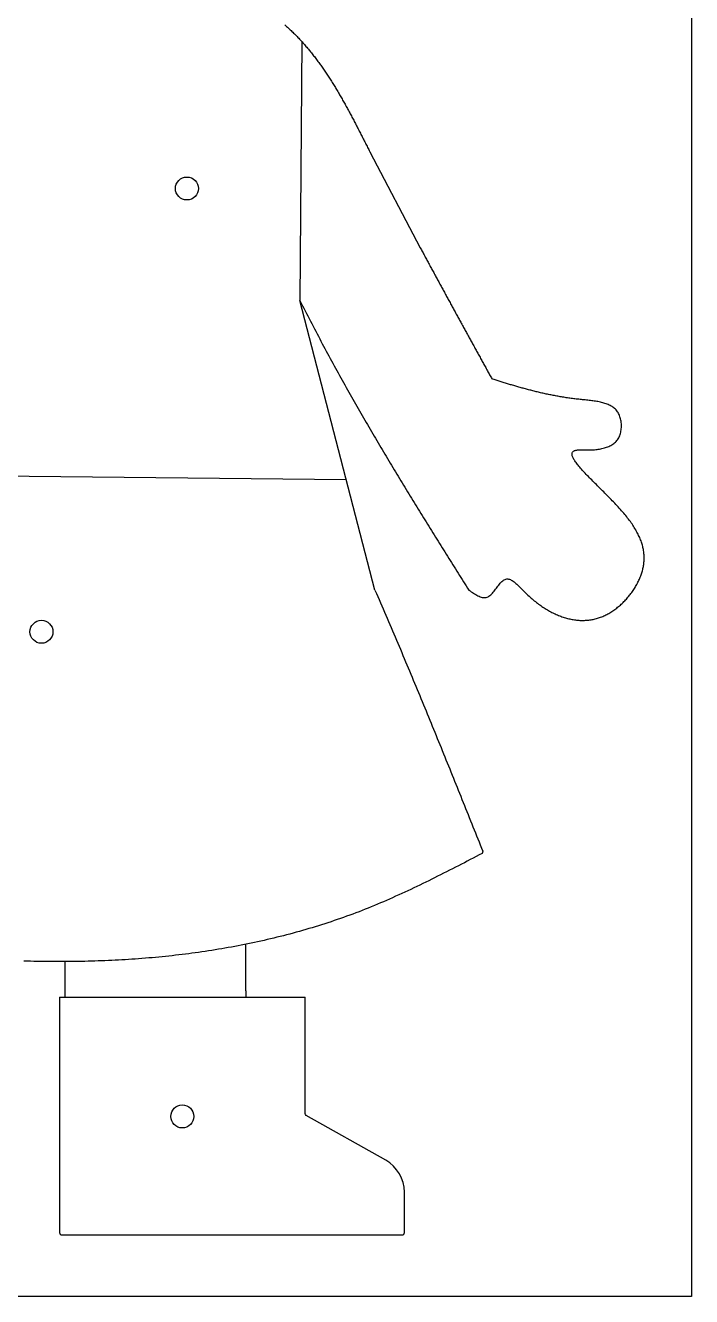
# Model space of a CAD drawing. Header units: millimetres. Extents: x 111 to 2999, y 81 to 1941.
# Drawn here: x 2185 to 2475, y 1039 to 1592 of the extents above; entities that cross this region are included whole.
import ezdxf

# ---------------------------------------------------------------- set-up
doc = ezdxf.new("R2010")
doc.units = ezdxf.units.MM
doc.layers.add('RANGO', color=6, linetype='Continuous')

msp = doc.modelspace()

# ---------------------------------------------------------------- linework, layer by layer
for p, q in [((2305.64, 1585.34), (2304.82, 1472.67)), ((2335.25, 1537.42), (2357.18, 1495.66)), ((2337.49, 1346.58), (2304.82, 1472.67)), ((2065.04, 1397.45), (2324.99, 1394.83)), ((2281.35, 1172.21), (2281.35, 1192.54)), ((2202.5, 1184.97), (2202.5, 1169.46)), ((2200.24, 1169.46), (2307.05, 1169.46)), ((2281.35, 1172.21), (2281.35, 1169.46))]:
    msp.add_line(p, q)
at = {"color": 0}
msp.add_lwpolyline([(1905.29, 1939.21), (2475.29, 1939.21), (2475.29, 1039.21), (1905.29, 1039.21)], close=True, dxfattribs=at)
msp.add_lwpolyline([(2200.24, 1169.46), (2200.24, 1067.05, 0.414214), (2201.24, 1066.05), (2349.28, 1066.05, 0.414214), (2350.28, 1067.05), (2350.28, 1084.61, 0.270499), (2342.15, 1098.55), (2307.56, 1118.08, -0.270499), (2307.05, 1118.95), (2307.05, 1169.46)], format="xyb")
for points in [[(2298.22, 1592.66, 0), (2298.62, 1592.31, 0), (2299.01, 1591.95, 0), (2299.41, 1591.59, 0), (2299.8, 1591.24, 0), (2300.19, 1590.87, 0), (2300.57, 1590.51, 0), (2300.96, 1590.15, 0), (2301.34, 1589.78, 0), (2301.72, 1589.41, 0), (2302.09, 1589.04, 0), (2302.47, 1588.67, 0), (2302.84, 1588.29, 0), (2303.21, 1587.92, 0), (2303.58, 1587.54, 0), (2303.94, 1587.16, 0), (2304.31, 1586.78, 0), (2304.67, 1586.39, 0), (2305.03, 1586.01, 0), (2305.38, 1585.62, 0), (2305.74, 1585.23, 0), (2306.09, 1584.84, 0), (2306.44, 1584.45, 0), (2306.79, 1584.06, 0), (2307.13, 1583.66, 0), (2307.47, 1583.27, 0), (2307.81, 1582.87, 0), (2308.15, 1582.47, 0), (2308.49, 1582.07, 0), (2308.82, 1581.66, 0), (2309.16, 1581.26, 0), (2309.49, 1580.85, 0), (2309.82, 1580.44, 0), (2310.14, 1580.03, 0), (2310.47, 1579.62, 0), (2310.79, 1579.21, 0), (2311.11, 1578.8, 0), (2311.43, 1578.38, 0), (2311.75, 1577.97, 0), (2312.06, 1577.55, 0), (2312.38, 1577.13, 0), (2312.69, 1576.71, 0), (2313, 1576.29, 0), (2313.31, 1575.87, 0), (2313.61, 1575.44, 0), (2313.92, 1575.02, 0), (2314.22, 1574.59, 0), (2314.52, 1574.16, 0), (2314.82, 1573.73, 0), (2315.12, 1573.3, 0), (2315.42, 1572.87, 0), (2315.71, 1572.44, 0), (2316.01, 1572, 0), (2316.3, 1571.57, 0), (2316.59, 1571.13, 0), (2316.88, 1570.69, 0), (2317.17, 1570.25, 0), (2317.45, 1569.81, 0), (2317.74, 1569.37, 0), (2318.02, 1568.93, 0), (2318.3, 1568.49, 0), (2318.58, 1568.05, 0), (2318.86, 1567.6, 0), (2319.14, 1567.16, 0), (2319.42, 1566.71, 0), (2319.69, 1566.26, 0), (2319.97, 1565.81, 0), (2320.24, 1565.36, 0), (2320.51, 1564.91, 0), (2320.78, 1564.46, 0), (2321.05, 1564.01, 0), (2321.32, 1563.56, 0), (2321.59, 1563.1, 0), (2321.86, 1562.65, 0), (2322.12, 1562.2, 0), (2322.39, 1561.74, 0), (2322.65, 1561.28, 0), (2322.91, 1560.83, 0), (2323.17, 1560.37, 0), (2323.43, 1559.91, 0), (2323.69, 1559.45, 0), (2323.95, 1558.99, 0), (2324.21, 1558.53, 0), (2324.47, 1558.07, 0), (2324.72, 1557.61, 0), (2324.98, 1557.14, 0), (2325.23, 1556.68, 0), (2325.49, 1556.22, 0), (2325.74, 1555.75, 0), (2325.99, 1555.29, 0), (2326.24, 1554.82, 0), (2326.49, 1554.36, 0), (2326.74, 1553.89, 0), (2326.99, 1553.42, 0), (2327.24, 1552.96, 0), (2327.49, 1552.49, 0), (2327.74, 1552.02, 0), (2327.98, 1551.55, 0), (2328.23, 1551.09, 0), (2328.48, 1550.62, 0), (2328.72, 1550.15, 0), (2328.97, 1549.68, 0), (2329.21, 1549.21, 0), (2329.46, 1548.74, 0), (2329.7, 1548.27, 0), (2329.95, 1547.8, 0), (2330.19, 1547.33, 0), (2330.43, 1546.86, 0), (2330.67, 1546.38, 0), (2330.92, 1545.91, 0), (2331.16, 1545.44, 0), (2331.4, 1544.97, 0), (2331.64, 1544.5, 0), (2331.88, 1544.03, 0), (2332.12, 1543.55, 0), (2332.37, 1543.08, 0), (2332.61, 1542.61, 0), (2332.85, 1542.14, 0), (2333.09, 1541.67, 0), (2333.33, 1541.19, 0), (2333.57, 1540.72, 0), (2333.81, 1540.25, 0), (2334.05, 1539.78, 0), (2334.29, 1539.31, 0), (2334.53, 1538.83, 0), (2334.77, 1538.36, 0), (2335.01, 1537.89, 0), (2335.25, 1537.42, 0)], [(2357.19, 1495.66, 0), (2357.43, 1495.2, 0), (2357.67, 1494.75, 0), (2357.92, 1494.3, 0), (2358.16, 1493.85, 0), (2358.4, 1493.39, 0), (2358.65, 1492.94, 0), (2358.89, 1492.49, 0), (2359.14, 1492.03, 0), (2359.38, 1491.58, 0), (2359.62, 1491.13, 0), (2359.87, 1490.68, 0), (2360.11, 1490.23, 0), (2360.36, 1489.77, 0), (2360.6, 1489.32, 0), (2360.84, 1488.87, 0), (2361.09, 1488.42, 0), (2361.33, 1487.97, 0), (2361.58, 1487.51, 0), (2361.82, 1487.06, 0), (2362.07, 1486.61, 0), (2362.31, 1486.16, 0), (2362.55, 1485.71, 0), (2362.8, 1485.26, 0), (2363.04, 1484.8, 0), (2363.29, 1484.35, 0), (2363.53, 1483.9, 0), (2363.78, 1483.45, 0), (2364.02, 1483, 0), (2364.27, 1482.55, 0), (2364.51, 1482.1, 0), (2364.76, 1481.65, 0), (2365, 1481.2, 0), (2365.25, 1480.74, 0), (2365.49, 1480.29, 0), (2365.74, 1479.84, 0), (2365.98, 1479.39, 0), (2366.23, 1478.94, 0), (2366.47, 1478.49, 0), (2366.72, 1478.04, 0), (2366.96, 1477.59, 0), (2367.21, 1477.14, 0), (2367.45, 1476.69, 0), (2367.7, 1476.24, 0), (2367.94, 1475.79, 0), (2368.19, 1475.34, 0), (2368.43, 1474.89, 0), (2368.68, 1474.44, 0), (2368.93, 1473.99, 0), (2369.17, 1473.54, 0), (2369.42, 1473.09, 0), (2369.66, 1472.64, 0), (2369.91, 1472.19, 0), (2370.15, 1471.74, 0), (2370.4, 1471.29, 0), (2370.65, 1470.84, 0), (2370.89, 1470.39, 0), (2371.14, 1469.94, 0), (2371.38, 1469.49, 0), (2371.63, 1469.04, 0), (2371.87, 1468.59, 0), (2372.12, 1468.14, 0), (2372.37, 1467.69, 0), (2372.61, 1467.24, 0), (2372.86, 1466.79, 0), (2373.1, 1466.34, 0), (2373.35, 1465.89, 0), (2373.6, 1465.44, 0), (2373.84, 1464.99, 0), (2374.09, 1464.55, 0), (2374.34, 1464.1, 0), (2374.58, 1463.65, 0), (2374.83, 1463.2, 0), (2375.07, 1462.75, 0), (2375.32, 1462.3, 0), (2375.57, 1461.85, 0), (2375.81, 1461.4, 0), (2376.06, 1460.95, 0), (2376.31, 1460.5, 0), (2376.55, 1460.05, 0), (2376.8, 1459.61, 0), (2377.05, 1459.16, 0), (2377.29, 1458.71, 0), (2377.54, 1458.26, 0), (2377.79, 1457.81, 0), (2378.03, 1457.36, 0), (2378.28, 1456.91, 0), (2378.52, 1456.46, 0), (2378.77, 1456.01, 0), (2379.02, 1455.57, 0), (2379.26, 1455.12, 0), (2379.51, 1454.67, 0), (2379.76, 1454.22, 0), (2380, 1453.77, 0), (2380.25, 1453.32, 0), (2380.5, 1452.87, 0), (2380.74, 1452.43, 0), (2380.99, 1451.98, 0), (2381.24, 1451.53, 0), (2381.49, 1451.08, 0), (2381.73, 1450.63, 0), (2381.98, 1450.18, 0), (2382.23, 1449.73, 0), (2382.47, 1449.29, 0), (2382.72, 1448.84, 0), (2382.97, 1448.39, 0), (2383.21, 1447.94, 0), (2383.46, 1447.49, 0), (2383.71, 1447.04, 0), (2383.95, 1446.6, 0), (2384.2, 1446.15, 0), (2384.45, 1445.7, 0), (2384.69, 1445.25, 0), (2384.94, 1444.8, 0), (2385.19, 1444.35, 0), (2385.44, 1443.91, 0), (2385.68, 1443.46, 0), (2385.93, 1443.01, 0), (2386.18, 1442.56, 0), (2386.42, 1442.11, 0), (2386.67, 1441.66, 0), (2386.92, 1441.22, 0), (2387.16, 1440.77, 0), (2387.41, 1440.32, 0), (2387.66, 1439.87, 0), (2387.9, 1439.42, 0), (2388.15, 1438.97, 0), (2388.4, 1438.53, 0)], [(2304.83, 1472.67, 0), (2305.4, 1471.54, 0), (2305.97, 1470.41, 0), (2306.54, 1469.28, 0), (2307.12, 1468.16, 0), (2307.69, 1467.05, 0), (2308.26, 1465.93, 0), (2308.84, 1464.82, 0), (2309.41, 1463.71, 0), (2309.98, 1462.61, 0), (2310.56, 1461.51, 0), (2311.13, 1460.41, 0), (2311.7, 1459.31, 0), (2312.28, 1458.22, 0), (2312.85, 1457.13, 0), (2313.43, 1456.04, 0), (2314, 1454.96, 0), (2314.58, 1453.88, 0), (2315.15, 1452.8, 0), (2315.73, 1451.72, 0), (2316.3, 1450.65, 0), (2316.88, 1449.58, 0), (2317.45, 1448.52, 0), (2318.03, 1447.45, 0), (2318.6, 1446.39, 0), (2319.18, 1445.33, 0), (2319.76, 1444.27, 0), (2320.33, 1443.22, 0), (2320.91, 1442.17, 0), (2321.49, 1441.12, 0), (2322.06, 1440.07, 0), (2322.64, 1439.03, 0), (2323.22, 1437.99, 0), (2323.79, 1436.95, 0), (2324.37, 1435.91, 0), (2324.95, 1434.88, 0), (2325.52, 1433.85, 0), (2326.1, 1432.82, 0), (2326.68, 1431.79, 0), (2327.26, 1430.77, 0), (2327.84, 1429.75, 0), (2328.41, 1428.73, 0), (2328.99, 1427.71, 0), (2329.57, 1426.69, 0), (2330.15, 1425.68, 0), (2330.73, 1424.67, 0), (2331.31, 1423.66, 0), (2331.88, 1422.65, 0), (2332.46, 1421.65, 0), (2333.04, 1420.65, 0), (2333.62, 1419.64, 0), (2334.2, 1418.65, 0), (2334.78, 1417.65, 0), (2335.36, 1416.65, 0), (2335.94, 1415.66, 0), (2336.52, 1414.67, 0), (2337.1, 1413.68, 0), (2337.68, 1412.69, 0), (2338.26, 1411.71, 0), (2338.84, 1410.72, 0), (2339.42, 1409.74, 0), (2340, 1408.76, 0), (2340.58, 1407.78, 0), (2341.16, 1406.81, 0), (2341.74, 1405.83, 0), (2342.32, 1404.86, 0), (2342.9, 1403.89, 0), (2343.48, 1402.92, 0), (2344.06, 1401.95, 0), (2344.64, 1400.98, 0), (2345.22, 1400.01, 0), (2345.8, 1399.05, 0), (2346.38, 1398.09, 0), (2346.96, 1397.12, 0), (2347.54, 1396.16, 0), (2348.13, 1395.21, 0), (2348.71, 1394.25, 0), (2349.29, 1393.29, 0), (2349.87, 1392.34, 0), (2350.45, 1391.38, 0), (2351.03, 1390.43, 0), (2351.61, 1389.48, 0), (2352.2, 1388.53, 0), (2352.78, 1387.58, 0), (2353.36, 1386.63, 0), (2353.94, 1385.69, 0), (2354.52, 1384.74, 0), (2355.1, 1383.8, 0), (2355.69, 1382.86, 0), (2356.27, 1381.91, 0), (2356.85, 1380.97, 0), (2357.43, 1380.03, 0), (2358.01, 1379.09, 0), (2358.6, 1378.15, 0), (2359.18, 1377.22, 0), (2359.76, 1376.28, 0), (2360.34, 1375.34, 0), (2360.93, 1374.41, 0), (2361.51, 1373.47, 0), (2362.09, 1372.54, 0), (2362.67, 1371.61, 0), (2363.26, 1370.68, 0), (2363.84, 1369.74, 0), (2364.42, 1368.81, 0), (2365, 1367.88, 0), (2365.59, 1366.95, 0), (2366.17, 1366.02, 0), (2366.75, 1365.1, 0), (2367.33, 1364.17, 0), (2367.92, 1363.24, 0), (2368.5, 1362.31, 0), (2369.08, 1361.39, 0), (2369.67, 1360.46, 0), (2370.25, 1359.54, 0), (2370.83, 1358.61, 0), (2371.41, 1357.68, 0), (2372, 1356.76, 0), (2372.58, 1355.84, 0), (2373.16, 1354.91, 0), (2373.75, 1353.99, 0), (2374.33, 1353.06, 0), (2374.91, 1352.14, 0), (2375.5, 1351.22, 0), (2376.08, 1350.29, 0), (2376.66, 1349.37, 0), (2377.24, 1348.45, 0), (2377.83, 1347.52, 0), (2378.41, 1346.6, 0)], [(2378.41, 1346.6, 0), (2378.9, 1346.26, 0), (2379.39, 1345.92, 0), (2379.88, 1345.59, 0), (2380.37, 1345.27, 0), (2380.86, 1344.97, 0), (2381.34, 1344.68, 0), (2381.82, 1344.41, 0), (2382.3, 1344.16, 0), (2382.77, 1343.95, 0), (2383.23, 1343.76, 0), (2383.69, 1343.6, 0), (2384.15, 1343.49, 0), (2384.59, 1343.41, 0), (2385.03, 1343.38, 0), (2385.46, 1343.39, 0), (2385.88, 1343.46, 0), (2386.3, 1343.58, 0), (2386.7, 1343.76, 0), (2387.09, 1343.99, 0), (2387.48, 1344.26, 0), (2387.86, 1344.57, 0), (2388.23, 1344.92, 0), (2388.6, 1345.3, 0), (2388.96, 1345.71, 0), (2389.31, 1346.13, 0), (2389.66, 1346.58, 0), (2390.01, 1347.03, 0), (2390.35, 1347.48, 0), (2390.69, 1347.94, 0), (2391.03, 1348.39, 0), (2391.37, 1348.83, 0), (2391.71, 1349.25, 0), (2392.05, 1349.65, 0), (2392.4, 1350.03, 0), (2392.74, 1350.37, 0), (2393.09, 1350.68, 0), (2393.43, 1350.94, 0), (2393.79, 1351.16, 0), (2394.15, 1351.33, 0), (2394.51, 1351.44, 0), (2394.88, 1351.5, 0), (2395.25, 1351.5, 0), (2395.63, 1351.44, 0), (2396.02, 1351.34, 0), (2396.41, 1351.2, 0), (2396.8, 1351.01, 0), (2397.2, 1350.79, 0), (2397.6, 1350.53, 0), (2398.01, 1350.24, 0), (2398.42, 1349.92, 0), (2398.84, 1349.57, 0), (2399.26, 1349.2, 0), (2399.68, 1348.8, 0), (2400.11, 1348.39, 0), (2400.54, 1347.97, 0), (2400.97, 1347.54, 0), (2401.41, 1347.09, 0), (2401.85, 1346.65, 0), (2402.29, 1346.2, 0), (2402.73, 1345.75, 0), (2403.18, 1345.3, 0), (2403.63, 1344.87, 0), (2404.08, 1344.44, 0), (2404.54, 1344.02, 0), (2404.99, 1343.6, 0), (2405.45, 1343.19, 0), (2405.91, 1342.79, 0), (2406.38, 1342.4, 0), (2406.84, 1342.02, 0), (2407.31, 1341.64, 0), (2407.77, 1341.27, 0), (2408.24, 1340.91, 0), (2408.71, 1340.56, 0), (2409.19, 1340.22, 0), (2409.66, 1339.88, 0), (2410.14, 1339.55, 0), (2410.61, 1339.23, 0), (2411.09, 1338.92, 0), (2411.57, 1338.61, 0), (2412.05, 1338.32, 0), (2412.54, 1338.03, 0), (2413.02, 1337.75, 0), (2413.5, 1337.48, 0), (2413.99, 1337.21, 0), (2414.47, 1336.96, 0), (2414.96, 1336.71, 0), (2415.45, 1336.48, 0), (2415.94, 1336.25, 0), (2416.42, 1336.03, 0), (2416.91, 1335.82, 0), (2417.4, 1335.61, 0), (2417.89, 1335.42, 0), (2418.38, 1335.23, 0), (2418.87, 1335.06, 0), (2419.37, 1334.89, 0), (2419.86, 1334.73, 0), (2420.35, 1334.58, 0), (2420.84, 1334.44, 0), (2421.33, 1334.31, 0), (2421.82, 1334.19, 0), (2422.31, 1334.08, 0), (2422.8, 1333.97, 0), (2423.29, 1333.88, 0), (2423.78, 1333.79, 0), (2424.27, 1333.72, 0), (2424.76, 1333.65, 0), (2425.25, 1333.6, 0), (2425.74, 1333.55, 0), (2426.22, 1333.51, 0), (2426.71, 1333.48, 0), (2427.19, 1333.47, 0), (2427.68, 1333.46, 0), (2428.16, 1333.46, 0), (2428.65, 1333.47, 0), (2429.13, 1333.49, 0), (2429.61, 1333.52, 0), (2430.09, 1333.56, 0), (2430.56, 1333.61, 0), (2431.04, 1333.67, 0), (2431.52, 1333.74, 0), (2431.99, 1333.82, 0), (2432.46, 1333.92, 0), (2432.93, 1334.02, 0), (2433.4, 1334.13, 0), (2433.87, 1334.25, 0), (2434.33, 1334.38, 0), (2434.8, 1334.53, 0), (2435.26, 1334.68, 0), (2435.72, 1334.84, 0), (2436.17, 1335.02, 0), (2436.63, 1335.2, 0), (2437.08, 1335.4, 0), (2437.53, 1335.6, 0), (2437.98, 1335.82, 0), (2438.43, 1336.05, 0), (2438.87, 1336.28, 0), (2439.31, 1336.53, 0), (2439.75, 1336.79, 0), (2440.18, 1337.05, 0), (2440.61, 1337.32, 0), (2441.04, 1337.61, 0), (2441.46, 1337.9, 0), (2441.88, 1338.2, 0), (2442.3, 1338.51, 0), (2442.71, 1338.82, 0), (2443.11, 1339.15, 0), (2443.52, 1339.48, 0), (2443.92, 1339.82, 0), (2444.31, 1340.16, 0), (2444.7, 1340.52, 0), (2445.08, 1340.88, 0), (2445.46, 1341.24, 0), (2445.83, 1341.62, 0), (2446.2, 1341.99, 0), (2446.56, 1342.38, 0), (2446.92, 1342.77, 0), (2447.27, 1343.16, 0), (2447.61, 1343.56, 0), (2447.95, 1343.97, 0), (2448.28, 1344.38, 0), (2448.6, 1344.79, 0), (2448.92, 1345.21, 0), (2449.23, 1345.64, 0), (2449.53, 1346.06, 0), (2449.83, 1346.49, 0), (2450.12, 1346.93, 0), (2450.4, 1347.37, 0), (2450.68, 1347.81, 0), (2450.94, 1348.25, 0), (2451.2, 1348.7, 0), (2451.45, 1349.14, 0), (2451.69, 1349.59, 0), (2451.93, 1350.05, 0), (2452.15, 1350.5, 0), (2452.37, 1350.96, 0), (2452.58, 1351.41, 0), (2452.77, 1351.87, 0), (2452.96, 1352.33, 0), (2453.14, 1352.79, 0), (2453.31, 1353.25, 0), (2453.47, 1353.71, 0), (2453.62, 1354.17, 0), (2453.77, 1354.63, 0), (2453.9, 1355.09, 0), (2454.02, 1355.55, 0), (2454.13, 1356.01, 0), (2454.23, 1356.47, 0), (2454.32, 1356.93, 0), (2454.4, 1357.39, 0), (2454.47, 1357.84, 0), (2454.53, 1358.3, 0), (2454.57, 1358.76, 0), (2454.61, 1359.22, 0), (2454.64, 1359.68, 0), (2454.66, 1360.14, 0), (2454.66, 1360.59, 0), (2454.66, 1361.05, 0), (2454.64, 1361.51, 0), (2454.61, 1361.97, 0), (2454.58, 1362.44, 0), (2454.53, 1362.9, 0), (2454.47, 1363.36, 0), (2454.4, 1363.82, 0), (2454.32, 1364.29, 0), (2454.23, 1364.75, 0), (2454.13, 1365.22, 0), (2454.01, 1365.69, 0), (2453.89, 1366.16, 0), (2453.75, 1366.63, 0), (2453.61, 1367.1, 0), (2453.45, 1367.57, 0), (2453.28, 1368.05, 0), (2453.1, 1368.53, 0), (2452.91, 1369, 0), (2452.7, 1369.49, 0), (2452.49, 1369.97, 0), (2452.26, 1370.45, 0), (2452.02, 1370.94, 0), (2451.78, 1371.43, 0), (2451.51, 1371.92, 0), (2451.24, 1372.41, 0), (2450.96, 1372.9, 0), (2450.66, 1373.4, 0), (2450.35, 1373.9, 0), (2450.04, 1374.4, 0), (2449.7, 1374.91, 0), (2449.36, 1375.41, 0), (2449.01, 1375.92, 0), (2448.64, 1376.44, 0), (2448.26, 1376.95, 0), (2447.87, 1377.47, 0), (2447.47, 1377.99, 0), (2447.05, 1378.52, 0), (2446.63, 1379.05, 0), (2446.19, 1379.58, 0), (2445.74, 1380.11, 0), (2445.28, 1380.65, 0), (2444.81, 1381.19, 0), (2444.33, 1381.73, 0), (2443.84, 1382.27, 0), (2443.35, 1382.82, 0), (2442.84, 1383.36, 0), (2442.33, 1383.91, 0), (2441.82, 1384.46, 0), (2441.3, 1385, 0), (2440.77, 1385.55, 0), (2440.25, 1386.1, 0), (2439.72, 1386.64, 0), (2439.18, 1387.19, 0), (2438.65, 1387.73, 0), (2438.11, 1388.27, 0), (2437.57, 1388.82, 0), (2437.03, 1389.35, 0), (2436.5, 1389.89, 0), (2435.96, 1390.43, 0), (2435.43, 1390.96, 0), (2434.9, 1391.48, 0), (2434.37, 1392.01, 0), (2433.85, 1392.53, 0), (2433.33, 1393.05, 0), (2432.82, 1393.56, 0), (2432.32, 1394.07, 0), (2431.82, 1394.57, 0), (2431.32, 1395.07, 0), (2430.84, 1395.56, 0), (2430.37, 1396.05, 0), (2429.9, 1396.53, 0), (2429.44, 1397.01, 0), (2429, 1397.47, 0), (2428.57, 1397.94, 0), (2428.15, 1398.39, 0), (2427.74, 1398.84, 0), (2427.34, 1399.28, 0), (2426.96, 1399.71, 0), (2426.59, 1400.13, 0), (2426.24, 1400.55, 0), (2425.91, 1400.95, 0), (2425.59, 1401.35, 0), (2425.29, 1401.74, 0), (2425, 1402.12, 0), (2424.74, 1402.49, 0), (2424.49, 1402.84, 0), (2424.27, 1403.19, 0), (2424.07, 1403.53, 0), (2423.88, 1403.85, 0), (2423.72, 1404.17, 0), (2423.58, 1404.47, 0), (2423.47, 1404.76, 0), (2423.38, 1405.04, 0), (2423.31, 1405.31, 0), (2423.27, 1405.56, 0), (2423.25, 1405.8, 0), (2423.26, 1406.03, 0), (2423.3, 1406.24, 0), (2423.37, 1406.44, 0), (2423.46, 1406.63, 0), (2423.59, 1406.8, 0), (2423.74, 1406.96, 0), (2423.93, 1407.1, 0), (2424.14, 1407.23, 0), (2424.39, 1407.34, 0), (2424.67, 1407.43, 0), (2424.98, 1407.51, 0), (2425.33, 1407.57, 0), (2425.71, 1407.62, 0), (2426.13, 1407.65, 0), (2426.58, 1407.66, 0), (2427.05, 1407.67, 0), (2427.55, 1407.66, 0), (2428.07, 1407.65, 0), (2428.61, 1407.64, 0), (2429.15, 1407.63, 0), (2429.7, 1407.62, 0), (2430.25, 1407.63, 0), (2430.81, 1407.63, 0), (2431.37, 1407.65, 0), (2431.92, 1407.67, 0), (2432.48, 1407.71, 0), (2433.04, 1407.75, 0), (2433.59, 1407.8, 0), (2434.14, 1407.87, 0), (2434.69, 1407.94, 0), (2435.23, 1408.03, 0), (2435.76, 1408.12, 0), (2436.29, 1408.23, 0), (2436.81, 1408.36, 0), (2437.32, 1408.49, 0), (2437.83, 1408.64, 0), (2438.32, 1408.81, 0), (2438.8, 1408.99, 0), (2439.26, 1409.18, 0), (2439.72, 1409.39, 0), (2440.16, 1409.62, 0), (2440.58, 1409.87, 0), (2440.99, 1410.13, 0), (2441.38, 1410.41, 0), (2441.76, 1410.71, 0), (2442.11, 1411.03, 0), (2442.45, 1411.37, 0), (2442.76, 1411.72, 0), (2443.06, 1412.1, 0), (2443.33, 1412.5, 0), (2443.57, 1412.93, 0), (2443.8, 1413.37, 0), (2444, 1413.83, 0), (2444.17, 1414.31, 0), (2444.33, 1414.8, 0), (2444.46, 1415.31, 0), (2444.56, 1415.82, 0), (2444.65, 1416.34, 0), (2444.71, 1416.88, 0), (2444.75, 1417.41, 0), (2444.77, 1417.95, 0), (2444.76, 1418.49, 0), (2444.73, 1419.03, 0), (2444.69, 1419.56, 0), (2444.61, 1420.09, 0), (2444.52, 1420.61, 0), (2444.41, 1421.12, 0), (2444.27, 1421.63, 0), (2444.11, 1422.11, 0), (2443.94, 1422.59, 0), (2443.74, 1423.04, 0), (2443.52, 1423.48, 0), (2443.28, 1423.9, 0), (2443.02, 1424.29, 0), (2442.74, 1424.67, 0), (2442.44, 1425.02, 0), (2442.12, 1425.35, 0), (2441.78, 1425.67, 0), (2441.43, 1425.96, 0), (2441.06, 1426.24, 0), (2440.68, 1426.5, 0), (2440.28, 1426.75, 0), (2439.86, 1426.98, 0), (2439.43, 1427.19, 0), (2438.99, 1427.39, 0), (2438.54, 1427.58, 0), (2438.07, 1427.75, 0), (2437.6, 1427.91, 0), (2437.11, 1428.06, 0), (2436.61, 1428.2, 0), (2436.11, 1428.33, 0), (2435.59, 1428.45, 0), (2435.07, 1428.56, 0), (2434.54, 1428.66, 0), (2434, 1428.76, 0), (2433.46, 1428.85, 0), (2432.92, 1428.93, 0), (2432.36, 1429, 0), (2431.81, 1429.08, 0), (2431.25, 1429.14, 0), (2430.69, 1429.21, 0), (2430.13, 1429.27, 0), (2429.56, 1429.33, 0), (2429, 1429.38, 0), (2428.43, 1429.44, 0), (2427.87, 1429.5, 0), (2427.31, 1429.55, 0), (2426.74, 1429.61, 0), (2426.19, 1429.67, 0), (2425.63, 1429.73, 0), (2425.08, 1429.8, 0), (2424.53, 1429.86, 0), (2423.98, 1429.93, 0), (2423.44, 1430, 0), (2422.89, 1430.07, 0), (2422.36, 1430.15, 0), (2421.82, 1430.22, 0), (2421.28, 1430.3, 0), (2420.75, 1430.38, 0), (2420.22, 1430.46, 0), (2419.7, 1430.54, 0), (2419.17, 1430.63, 0), (2418.65, 1430.71, 0), (2418.13, 1430.8, 0), (2417.61, 1430.89, 0), (2417.09, 1430.98, 0), (2416.58, 1431.07, 0), (2416.07, 1431.17, 0), (2415.56, 1431.26, 0), (2415.05, 1431.36, 0), (2414.55, 1431.46, 0), (2414.04, 1431.56, 0), (2413.54, 1431.66, 0), (2413.04, 1431.76, 0), (2412.55, 1431.87, 0), (2412.05, 1431.97, 0), (2411.56, 1432.08, 0), (2411.07, 1432.19, 0), (2410.58, 1432.3, 0), (2410.09, 1432.41, 0), (2409.6, 1432.52, 0), (2409.11, 1432.63, 0), (2408.63, 1432.75, 0), (2408.15, 1432.86, 0), (2407.67, 1432.98, 0), (2407.19, 1433.1, 0), (2406.71, 1433.21, 0), (2406.24, 1433.33, 0), (2405.76, 1433.45, 0), (2405.29, 1433.58, 0), (2404.82, 1433.7, 0), (2404.35, 1433.82, 0), (2403.88, 1433.95, 0), (2403.41, 1434.07, 0), (2402.94, 1434.2, 0), (2402.47, 1434.32, 0), (2402.01, 1434.45, 0), (2401.55, 1434.58, 0), (2401.08, 1434.71, 0), (2400.62, 1434.84, 0), (2400.16, 1434.97, 0), (2399.7, 1435.1, 0), (2399.24, 1435.23, 0), (2398.78, 1435.37, 0), (2398.33, 1435.5, 0), (2397.87, 1435.63, 0), (2397.41, 1435.77, 0), (2396.96, 1435.9, 0), (2396.5, 1436.04, 0), (2396.05, 1436.17, 0), (2395.6, 1436.31, 0), (2395.14, 1436.45, 0), (2394.69, 1436.58, 0), (2394.24, 1436.72, 0), (2393.79, 1436.86, 0), (2393.34, 1437, 0), (2392.89, 1437.13, 0), (2392.44, 1437.27, 0), (2391.99, 1437.41, 0), (2391.54, 1437.55, 0), (2391.09, 1437.69, 0), (2390.64, 1437.83, 0), (2390.19, 1437.97, 0), (2389.74, 1438.11, 0), (2389.3, 1438.25, 0), (2388.85, 1438.39, 0), (2388.4, 1438.53, 0)], [(2337.5, 1346.57, 0), (2338.09, 1345.21, 0), (2338.68, 1343.86, 0), (2339.27, 1342.5, 0), (2339.86, 1341.14, 0), (2340.45, 1339.78, 0), (2341.04, 1338.43, 0), (2341.62, 1337.07, 0), (2342.21, 1335.72, 0), (2342.79, 1334.37, 0), (2343.37, 1333.01, 0), (2343.95, 1331.66, 0), (2344.53, 1330.31, 0), (2345.1, 1328.96, 0), (2345.68, 1327.61, 0), (2346.25, 1326.26, 0), (2346.83, 1324.92, 0), (2347.4, 1323.57, 0), (2347.97, 1322.22, 0), (2348.54, 1320.88, 0), (2349.11, 1319.53, 0), (2349.67, 1318.19, 0), (2350.24, 1316.84, 0), (2350.81, 1315.5, 0), (2351.37, 1314.16, 0), (2351.93, 1312.82, 0), (2352.49, 1311.47, 0), (2353.05, 1310.13, 0), (2353.61, 1308.79, 0), (2354.17, 1307.45, 0), (2354.73, 1306.12, 0), (2355.29, 1304.78, 0), (2355.84, 1303.44, 0), (2356.4, 1302.1, 0), (2356.95, 1300.77, 0), (2357.5, 1299.43, 0), (2358.06, 1298.1, 0), (2358.61, 1296.76, 0), (2359.16, 1295.43, 0), (2359.71, 1294.09, 0), (2360.26, 1292.76, 0), (2360.8, 1291.43, 0), (2361.35, 1290.09, 0), (2361.9, 1288.76, 0), (2362.44, 1287.43, 0), (2362.99, 1286.1, 0), (2363.53, 1284.77, 0), (2364.07, 1283.44, 0), (2364.62, 1282.11, 0), (2365.16, 1280.78, 0), (2365.7, 1279.45, 0), (2366.24, 1278.12, 0), (2366.78, 1276.79, 0), (2367.32, 1275.46, 0), (2367.86, 1274.14, 0), (2368.4, 1272.81, 0), (2368.94, 1271.48, 0), (2369.47, 1270.15, 0), (2370.01, 1268.83, 0), (2370.55, 1267.5, 0), (2371.08, 1266.18, 0), (2371.62, 1264.85, 0), (2372.15, 1263.53, 0), (2372.69, 1262.2, 0), (2373.22, 1260.87, 0), (2373.76, 1259.55, 0), (2374.29, 1258.23, 0), (2374.82, 1256.9, 0), (2375.36, 1255.58, 0), (2375.89, 1254.25, 0), (2376.42, 1252.93, 0), (2376.95, 1251.61, 0), (2377.48, 1250.28, 0), (2378.02, 1248.96, 0), (2378.55, 1247.64, 0), (2379.08, 1246.31, 0), (2379.61, 1244.99, 0), (2380.14, 1243.67, 0), (2380.67, 1242.34, 0), (2381.2, 1241.02, 0), (2381.73, 1239.7, 0), (2382.26, 1238.38, 0), (2382.79, 1237.05, 0), (2383.32, 1235.73, 0), (2383.85, 1234.41, 0), (2384.38, 1233.09, 0), (2384.13, 1232.04, 0), (2382.85, 1231.37, 0), (2381.56, 1230.71, 0), (2380.27, 1230.04, 0), (2378.98, 1229.37, 0), (2377.69, 1228.7, 0), (2376.4, 1228.03, 0), (2375.11, 1227.37, 0), (2373.82, 1226.71, 0), (2372.53, 1226.04, 0), (2371.24, 1225.38, 0), (2369.94, 1224.72, 0), (2368.65, 1224.07, 0), (2367.36, 1223.41, 0), (2366.06, 1222.76, 0), (2364.77, 1222.11, 0), (2363.47, 1221.46, 0), (2362.17, 1220.82, 0), (2360.87, 1220.18, 0), (2359.57, 1219.54, 0), (2358.27, 1218.91, 0), (2356.97, 1218.28, 0), (2355.67, 1217.65, 0), (2354.36, 1217.03, 0), (2353.05, 1216.41, 0), (2351.75, 1215.8, 0), (2350.44, 1215.19, 0), (2349.12, 1214.58, 0), (2347.81, 1213.98, 0), (2346.49, 1213.39, 0), (2345.18, 1212.8, 0), (2343.86, 1212.21, 0), (2342.54, 1211.63, 0), (2341.21, 1211.06, 0), (2339.89, 1210.5, 0), (2338.56, 1209.93, 0), (2337.23, 1209.38, 0), (2335.9, 1208.83, 0), (2334.56, 1208.29, 0), (2333.23, 1207.76, 0), (2331.89, 1207.23, 0), (2330.55, 1206.71, 0), (2329.2, 1206.2, 0), (2327.85, 1205.69, 0), (2326.5, 1205.19, 0), (2325.15, 1204.7, 0), (2323.8, 1204.21, 0), (2322.44, 1203.73, 0), (2321.08, 1203.26, 0), (2319.72, 1202.8, 0), (2318.36, 1202.34, 0), (2316.99, 1201.89, 0), (2315.62, 1201.44, 0), (2314.25, 1201, 0), (2312.88, 1200.57, 0), (2311.5, 1200.15, 0), (2310.13, 1199.73, 0), (2308.75, 1199.32, 0), (2307.37, 1198.91, 0), (2305.98, 1198.51, 0), (2304.6, 1198.12, 0), (2303.21, 1197.74, 0), (2301.82, 1197.36, 0), (2300.43, 1196.98, 0), (2299.03, 1196.62, 0), (2297.64, 1196.26, 0), (2296.24, 1195.9, 0), (2294.84, 1195.56, 0), (2293.44, 1195.21, 0), (2292.04, 1194.88, 0), (2290.63, 1194.55, 0), (2289.22, 1194.23, 0), (2287.81, 1193.91, 0), (2286.4, 1193.6, 0), (2284.99, 1193.29, 0), (2283.58, 1193, 0), (2282.16, 1192.7, 0), (2280.74, 1192.42, 0), (2279.32, 1192.14, 0), (2277.9, 1191.86, 0), (2276.48, 1191.59, 0), (2275.06, 1191.33, 0), (2273.63, 1191.07, 0), (2272.2, 1190.82, 0), (2270.78, 1190.57, 0), (2269.35, 1190.33, 0), (2267.91, 1190.1, 0), (2266.48, 1189.87, 0), (2265.05, 1189.65, 0), (2263.61, 1189.43, 0), (2262.17, 1189.22, 0), (2260.73, 1189.01, 0), (2259.29, 1188.81, 0), (2257.85, 1188.62, 0), (2256.41, 1188.43, 0), (2254.97, 1188.24, 0), (2253.52, 1188.06, 0), (2252.07, 1187.89, 0), (2250.63, 1187.72, 0), (2249.18, 1187.56, 0), (2247.73, 1187.4, 0), (2246.28, 1187.25, 0), (2244.82, 1187.1, 0), (2243.37, 1186.96, 0), (2241.92, 1186.82, 0), (2240.46, 1186.69, 0), (2239, 1186.56, 0), (2237.55, 1186.44, 0), (2236.09, 1186.32, 0), (2234.63, 1186.21, 0), (2233.17, 1186.11, 0), (2231.71, 1186, 0), (2230.24, 1185.91, 0), (2228.78, 1185.82, 0), (2227.32, 1185.73, 0), (2225.85, 1185.65, 0), (2224.39, 1185.57, 0), (2222.92, 1185.5, 0), (2221.45, 1185.43, 0), (2219.99, 1185.37, 0), (2218.52, 1185.31, 0), (2217.05, 1185.25, 0), (2215.58, 1185.2, 0), (2214.11, 1185.16, 0), (2212.64, 1185.12, 0), (2211.17, 1185.08, 0), (2209.69, 1185.05, 0), (2208.22, 1185.03, 0), (2206.75, 1185, 0), (2205.27, 1184.99, 0), (2203.8, 1184.97, 0), (2202.33, 1184.96, 0), (2200.85, 1184.96, 0), (2199.38, 1184.96, 0), (2197.9, 1184.96, 0), (2196.42, 1184.97, 0), (2194.95, 1184.98, 0), (2193.47, 1185, 0), (2191.99, 1185.02, 0), (2190.52, 1185.05, 0), (2189.04, 1185.08, 0), (2187.56, 1185.11, 0), (2186.08, 1185.15, 0), (2184.61, 1185.19, 0)]]:
    msp.add_polyline3d(points)
at = {"layer": 'RANGO', "color": 0}
for centre in [(2255.64, 1521.41), (2192.34, 1328.5), (2253.64, 1117.6)]:
    msp.add_circle(centre, 5, dxfattribs=at)

doc.saveas('drawing.dxf')
